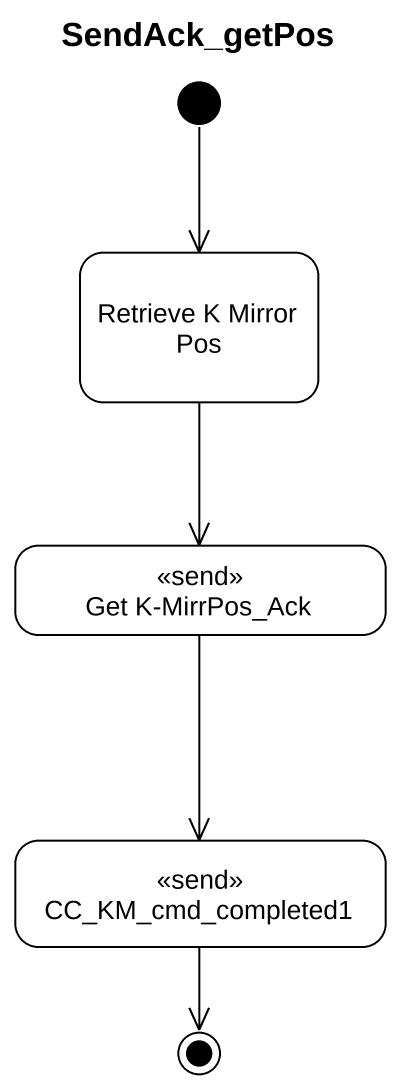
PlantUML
@startuml
title SendAck_getPos
hide empty description
state "Retrieve K Mirror Pos" as Retrieve_K_Mirror_Pos
state "Get K-MirrPos_Ack" as Get_K_MirrPos_Ack <<send>>
state CC_KM_cmd_completed1 <<send>>
[*] --> Retrieve_K_Mirror_Pos
Retrieve_K_Mirror_Pos --> Get_K_MirrPos_Ack
Get_K_MirrPos_Ack --> CC_KM_cmd_completed1
CC_KM_cmd_completed1 --> [*]
@enduml
